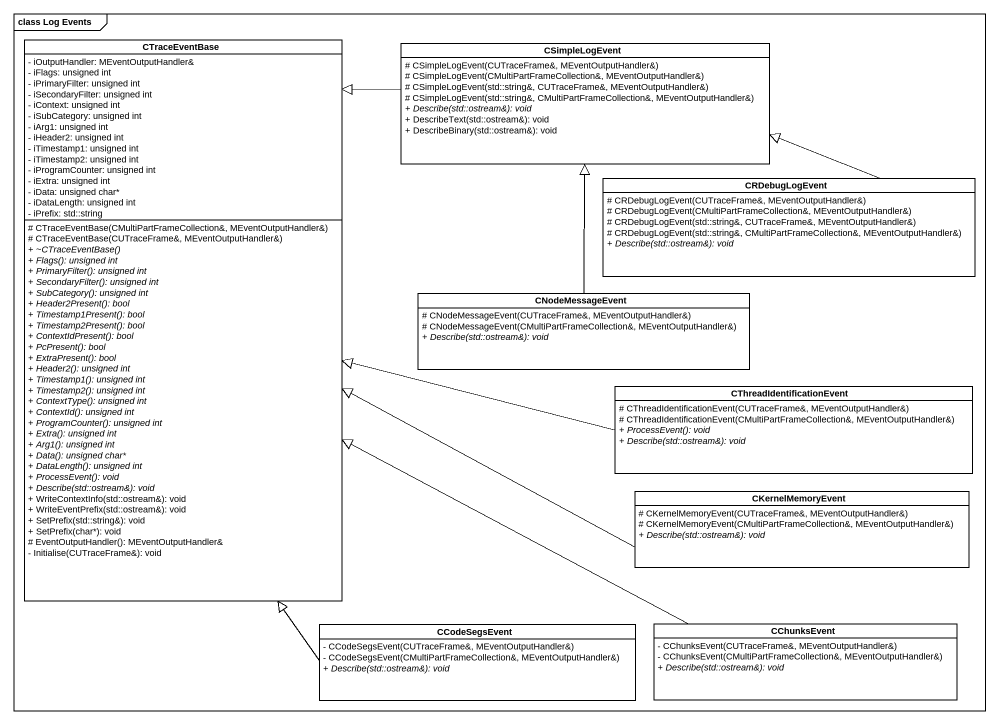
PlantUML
@startuml
mainframe class Log Events
hide circle
hide empty members
skinparam classAttributeIconSize 0
class CTraceEventBase {
  - iOutputHandler: MEventOutputHandler&
  - iFlags: unsigned int
  - iPrimaryFilter: unsigned int
  - iSecondaryFilter: unsigned int
  - iContext: unsigned int
  - iSubCategory: unsigned int
  - iArg1: unsigned int
  - iHeader2: unsigned int
  - iTimestamp1: unsigned int
  - iTimestamp2: unsigned int
  - iProgramCounter: unsigned int
  - iExtra: unsigned int
  - iData: unsigned char*
  - iDataLength: unsigned int
  - iPrefix: std::string
  # CTraceEventBase(CMultiPartFrameCollection&, MEventOutputHandler&)
  # CTraceEventBase(CUTraceFrame&, MEventOutputHandler&)
  {abstract} + ~CTraceEventBase()
  {abstract} + Flags(): unsigned int
  {abstract} + PrimaryFilter(): unsigned int
  {abstract} + SecondaryFilter(): unsigned int
  {abstract} + SubCategory(): unsigned int
  {abstract} + Header2Present(): bool
  {abstract} + Timestamp1Present(): bool
  {abstract} + Timestamp2Present(): bool
  {abstract} + ContextIdPresent(): bool
  {abstract} + PcPresent(): bool
  {abstract} + ExtraPresent(): bool
  {abstract} + Header2(): unsigned int
  {abstract} + Timestamp1(): unsigned int
  {abstract} + Timestamp2(): unsigned int
  {abstract} + ContextType(): unsigned int
  {abstract} + ContextId(): unsigned int
  {abstract} + ProgramCounter(): unsigned int
  {abstract} + Extra(): unsigned int
  {abstract} + Arg1(): unsigned int
  {abstract} + Data(): unsigned char*
  {abstract} + DataLength(): unsigned int
  {abstract} + ProcessEvent(): void
  {abstract} + Describe(std::ostream&): void
  + WriteContextInfo(std::ostream&): void
  + WriteEventPrefix(std::ostream&): void
  + SetPrefix(std::string&): void
  + SetPrefix(char*): void
  # EventOutputHandler(): MEventOutputHandler&
  - Initialise(CUTraceFrame&): void
}
class CSimpleLogEvent {
  # CSimpleLogEvent(CUTraceFrame&, MEventOutputHandler&)
  # CSimpleLogEvent(CMultiPartFrameCollection&, MEventOutputHandler&)
  # CSimpleLogEvent(std::string&, CUTraceFrame&, MEventOutputHandler&)
  # CSimpleLogEvent(std::string&, CMultiPartFrameCollection&, MEventOutputHandler&)
  {abstract} + Describe(std::ostream&): void
  + DescribeText(std::ostream&): void
  + DescribeBinary(std::ostream&): void
}
class CRDebugLogEvent {
  # CRDebugLogEvent(CUTraceFrame&, MEventOutputHandler&)
  # CRDebugLogEvent(CMultiPartFrameCollection&, MEventOutputHandler&)
  # CRDebugLogEvent(std::string&, CUTraceFrame&, MEventOutputHandler&)
  # CRDebugLogEvent(std::string&, CMultiPartFrameCollection&, MEventOutputHandler&)
  {abstract} + Describe(std::ostream&): void
}
class CNodeMessageEvent {
  # CNodeMessageEvent(CUTraceFrame&, MEventOutputHandler&)
  # CNodeMessageEvent(CMultiPartFrameCollection&, MEventOutputHandler&)
  {abstract} + Describe(std::ostream&): void
}
class CThreadIdentificationEvent {
  # CThreadIdentificationEvent(CUTraceFrame&, MEventOutputHandler&)
  # CThreadIdentificationEvent(CMultiPartFrameCollection&, MEventOutputHandler&)
  {abstract} + ProcessEvent(): void
  {abstract} + Describe(std::ostream&): void
}
class CKernelMemoryEvent {
  # CKernelMemoryEvent(CUTraceFrame&, MEventOutputHandler&)
  # CKernelMemoryEvent(CMultiPartFrameCollection&, MEventOutputHandler&)
  {abstract} + Describe(std::ostream&): void
}
class CCodeSegsEvent {
  - CCodeSegsEvent(CUTraceFrame&, MEventOutputHandler&)
  - CCodeSegsEvent(CMultiPartFrameCollection&, MEventOutputHandler&)
  {abstract} + Describe(std::ostream&): void
}
class CChunksEvent {
  - CChunksEvent(CUTraceFrame&, MEventOutputHandler&)
  - CChunksEvent(CMultiPartFrameCollection&, MEventOutputHandler&)
  {abstract} + Describe(std::ostream&): void
}
CSimpleLogEvent -left-|> CTraceEventBase
CRDebugLogEvent -up-|> CSimpleLogEvent
CNodeMessageEvent -up-|> CSimpleLogEvent
CThreadIdentificationEvent -left-|> CTraceEventBase
CKernelMemoryEvent -left-|> CTraceEventBase
CCodeSegsEvent -up-|> CTraceEventBase
CChunksEvent -left-|> CTraceEventBase
@enduml
